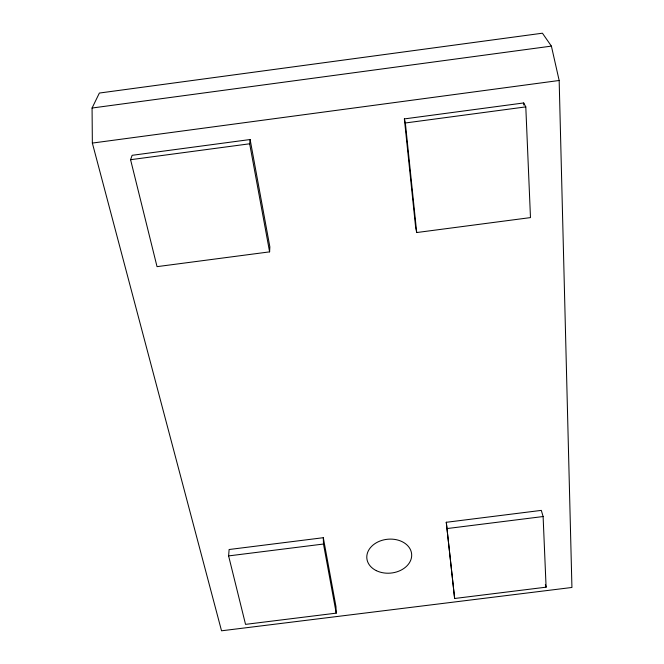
<?xml version="1.0" encoding="UTF-8"?>
<svg xmlns="http://www.w3.org/2000/svg" width="664" height="664" viewBox="0 0 664 664"><rect width="100%" height="100%" fill="white"/><g stroke="black" fill="none" stroke-linecap="round" stroke-linejoin="round"><path stroke-width="1" d="M269.601 251.863L269.858 246.9L250.12 139.531L132.128 155.31L130.576 159.7L157.036 266.646L269.601 251.863L249.664 143.789L250.12 139.531M228.607 555.909L229.121 549.51L323.302 537.707L335.967 606.614L336.225 613.146L245.539 624.367L228.607 555.909L323.484 544.032L323.302 537.707M92.072 108.025L99.376 93.051L542.43 33.2L551.394 46.115L559.163 80.485L571.928 587.466L221.535 630.8L92.354 143.075L92.072 108.025L551.394 46.115M92.354 143.075L559.163 80.485M404.376 118.906L523.697 102.953L525.797 106.887L530.478 217.601L416.71 232.541L415.681 227.735L404.376 118.906L405.355 122.981L416.71 232.541M130.576 159.7L249.664 143.789M405.355 122.981L525.797 106.887M446.291 522.294L541.318 510.384L543.111 516.534L546.099 587.175L454.632 598.488L446.291 522.294L454.632 598.488M447.378 528.519L543.111 516.534M545.351 584.436L546.099 587.175M323.484 544.032L336.225 613.146M523.697 102.953L523.788 105.012M376.289 570.633A22.501 16.998 -5.7 0 0 411.597 556.756A22.501 16.998 -5.7 0 0 379.825 541.102A22.501 16.998 -5.7 0 0 376.289 570.633"/></g></svg>
